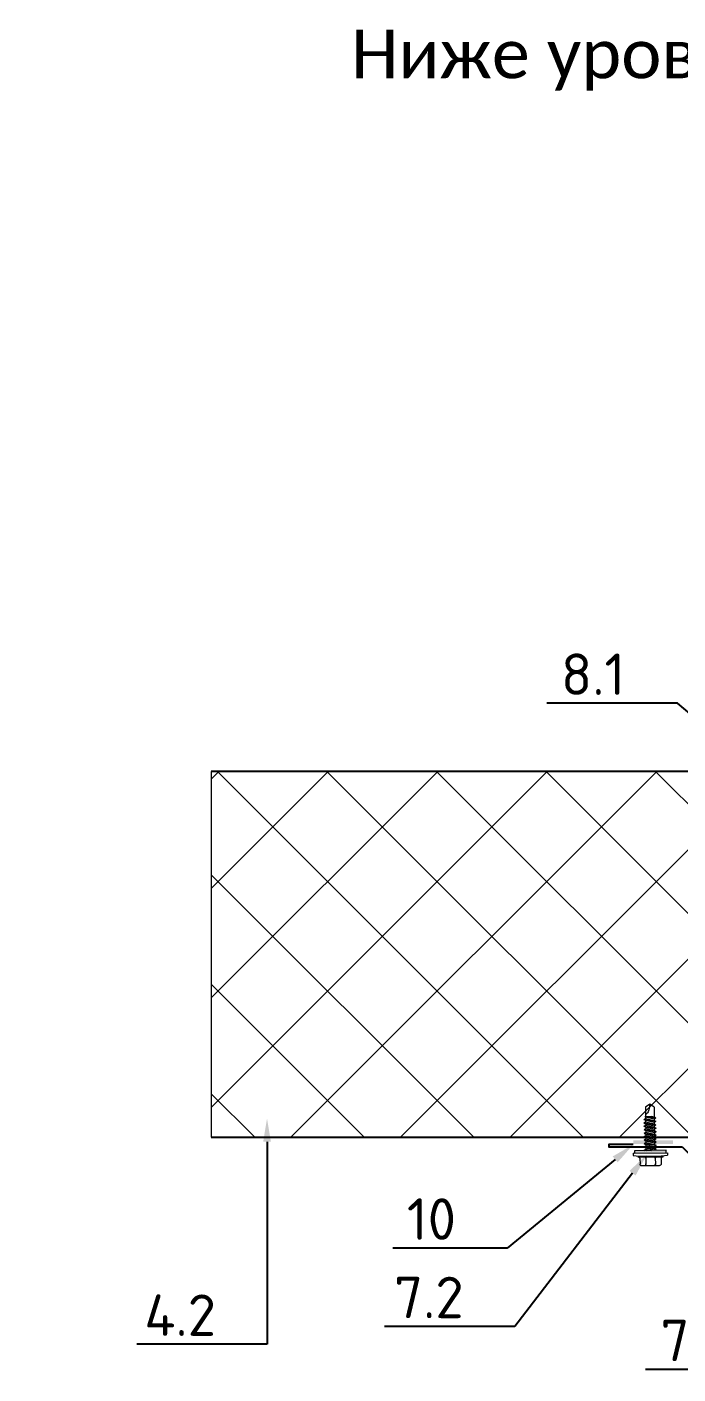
# Model space of a CAD drawing. Header units: millimetres. Extents: x -3689 to 3021565, y -698052 to -604547.
# Drawn here: x 2756539 to 2756806, y -669388 to -668835 of the extents above; entities that cross this region are included whole.
import ezdxf
from ezdxf import colors
from ezdxf.entities.mleader import LeaderData, LeaderLine
from ezdxf.math import Vec2, Vec3

# ---------------------------------------------------------------- set-up
doc = ezdxf.new("R2010")
doc.units = ezdxf.units.MM
doc.layers.get('0').update_dxf_attribs({"lineweight": 0})
for name, color, linetype in [('A-DOOR-IDEN', 12, 'Continuous'), ('A-FLOR-IDEN', 14, 'Continuous'), ('A-WALL-PATT', 181, 'Continuous'), ('S-METL', 14, 'Continuous'), ('S-WALL-PATT', 181, 'Continuous')]:
    doc.layers.add(name, color=color, linetype=linetype)
doc.styles.add('Calibri', font='calibri.ttf')
doc.styles.add('ЕСКД', font='isocpeur.ttf')

# ---------------------------------------------------------------- blocks, each defined once
blk = doc.blocks.new('*U566')
at = {"lineweight": 0}
h = blk.add_hatch(dxfattribs=at)
h.set_pattern_fill('ANSI37', color=181, scale=10, style=0)
h.set_pattern_definition([(45, (90, -734.0553587846589), (-22.45064030267288, 22.45064030267288), []), (135, (90, -734.0553587846589), (-22.45064030267288, -22.45064030267288), [])])
h.paths.add_polyline_path([(0, 265.944641215341), (0, 0), (150, 0), (150, 265.944641215341)])
at = {"color": 5, "lineweight": 0}
for p, q in [((150, 265.944641215341), (0, 265.944641215341)), ((0, 0), (150, 0))]:
    blk.add_line(p, q, dxfattribs=at)
at = {"color": 5}
for p, q in [((0, 265.944641215341), (0, 0)), ((150, 0), (150, 265.944641215341))]:
    blk.add_line(p, q, dxfattribs=at)
blk = doc.blocks.new('*U670')
at = {"color": 7}
for points in [[(-60.60660171782365, -10.60660171779455), (-50, 0)], [(-50, 0), (100.3945713860958, 0)], [(111.0011731039194, -10.60660171779455), (100.3945713860958, 0)], [(-80.60660171782365, -11.60660171782365), (-90.60660171782365, -11.60660171782365), (-90.60660171782365, -10.60660171782365), (-60.60660171782365, -10.60660171782365)], [(131.0011731039194, -11.60660171782365), (141.0011731039194, -11.60660171782365), (141.0011731039194, -10.60660171782365), (111.0011731039194, -10.60660171782365)]]:
    blk.add_lwpolyline(points, dxfattribs=at)
blk = doc.blocks.new('*U530')
at = {"lineweight": 0}
blk.add_hatch(color=0, dxfattribs=at).paths.add_polyline_path([(6.500028934155127, -0.9992351740365836), (-6.500028934155127, -0.9992351740365865), (-6.500028934155127, -1.443296356685747e-15), (6.500028934155127, 1.443296356685747e-15)])
at = {"color": 0, "lineweight": 0}
for p, q in [((-1.75979577822, 17.76911293662852), (0.0001427191382348255, 19.00156603410142)), ((-1.75979577822, 17.77512051083614), (-1.759595558345612, 13.76304829795845)), ((0.0001427191382348255, 19.00156603410142), (1.760204217272982, 17.76928860001499)), ((1.760204217280258, 17.77529617422261), (1.760392185868111, 14.00871998502408)), ((2.464262165653051, 11.40331470395904), (-2.463781191952878, 10.53462127275998)), ((2.464332430994543, 12.81131470232504), (-2.463710926611387, 11.94262127106777)), ((-1.75969064364472, 12.34904072748032), (-2.463710926611387, 11.94262127106777)), ((-1.759731211357578, 11.53613154939376), (-2.463710926611387, 11.94262127106777)), ((1.269850955752187, 14.00874446512899), (-2.463640661277172, 13.35062126943376)), ((-1.759620378325057, 13.75704072578811), (-2.463640661277172, 13.35062126943376)), ((-1.759660946023363, 12.94413154770155), (-2.463640661277172, 13.35062126943376)), ((1.760282450399243, 11.80980442569126), (-1.759760908986212, 10.94104072911432)), ((-1.759731211357578, 11.53613154939376), (-1.759760908986212, 10.94104072911432)), ((1.760312148020601, 12.4048952459707), (-1.759731211357578, 11.53613154939376)), ((1.760352715740735, 13.21780442399904), (-1.75969064364472, 12.34904072748032)), ((-1.759660946016087, 12.94413154770155), (-1.75969064364472, 12.34904072748032)), ((1.760382413362092, 13.81289524427848), (-1.759660946016087, 12.94413154770155)), ((-0.73936477863754, 14.00884473376209), (-1.759620378303229, 13.75704072578811)), ((2.112392185430505, 14.00870241870871), (-0.73936477863754, 14.00884473376209)), ((2.464262165653051, 11.40331470395904), (1.760241882679109, 10.99689524766291)), ((1.760312148035152, 12.4048952459707), (1.760281366463457, 11.78808375616791)), ((2.464262165653051, 11.40331470395904), (1.760282450399243, 11.80980442569126)), ((2.464332430994543, 12.81131470232504), (1.760312148020601, 12.4048952459707)), ((1.760382413362092, 13.81289524427848), (1.760351631783121, 13.19608375453391)), ((2.464332430994543, 12.81131470232504), (1.760352715740735, 13.21780442399904)), ((2.099570586164188, 14.00870305852732), (1.760382413362092, 13.81289524427848)), ((2.463981104301637, 5.771314710669687), (-2.464062253289741, 4.902621279470623)), ((2.464051369635853, 7.179314708977475), (-2.463991987948249, 6.31062127777841)), ((-1.759971704996135, 6.717040734132754), (-2.463991987948249, 6.31062127777841)), ((-1.760012272723545, 5.904131556046196), (-2.463991987948249, 6.31062127777841)), ((2.464121634970069, 8.587314707343468), (-2.463921722635862, 7.718621276086197)), ((-1.759901439669195, 8.12504073244054), (-2.463921722635862, 7.718621276086197)), ((-1.759942007382053, 7.312131554412192), (-2.463921722635862, 7.718621276086197)), ((2.46419190031156, 9.995314705651255), (-2.46385145729437, 9.126621274393985)), ((-1.759831174327704, 9.533040730806535), (-2.46385145729437, 9.126621274393985)), ((-1.759871742040562, 8.720131552719979), (-2.46385145729437, 9.126621274393985)), ((-1.759760908986212, 10.94104072911432), (-2.463781191952878, 10.53462127275998)), ((-1.75980147669907, 10.12813155108597), (-2.463781191952878, 10.53462127275998)), ((-1.760012272716269, 5.904131556046196), (-1.760043054287964, 5.287320066301619)), ((1.760001389040553, 6.177804432401901), (-1.760041970337626, 5.309040735766758)), ((1.760031086669186, 6.772895252623131), (-1.760012272716269, 5.904131556046196)), ((-1.759942007374777, 7.312131554412192), (-1.7599727889683, 6.695320064609406)), ((1.760071654382044, 7.585804430709688), (-1.759971704996135, 6.717040734132754)), ((1.760101352010678, 8.180895250989126), (-1.759942007374777, 7.312131554412192)), ((1.760141919723536, 8.993804429017475), (-1.759901439669195, 8.12504073244054)), ((-1.759871742040562, 8.720131552719979), (-1.759901439669195, 8.12504073244054)), ((1.760171617337617, 9.588895249296913), (-1.759871742040562, 8.720131552719979)), ((1.760212185057751, 10.40180442732526), (-1.759831174327704, 9.533040730806535)), ((-1.75980147669907, 10.12813155108597), (-1.759831174327704, 9.533040730806535)), ((1.760241882679109, 10.99689524766291), (-1.75980147669907, 10.12813155108597)), ((2.463981104301637, 5.771314710669687), (1.759960821327694, 5.364895254315344)), ((1.760031086669186, 6.772895252623131), (1.760000305097491, 6.156083762820346)), ((2.463981104301637, 5.771314710669687), (1.760001389040553, 6.177804432343693)), ((2.464051369635853, 7.179314708977475), (1.760031086669186, 6.772895252623131)), ((1.760101352010678, 8.180895250989126), (1.760070570438983, 7.564083761186341)), ((2.464051369635853, 7.179314708977475), (1.760071654382044, 7.585804430709688)), ((2.464121634970069, 8.587314707343468), (1.760101352010678, 8.180895250989126)), ((1.760171617352169, 9.588895249296913), (1.760140835780474, 8.972083759494128)), ((2.464121634970069, 8.587314707343468), (1.76014191971626, 8.993804429017475)), ((2.46419190031156, 9.995314705651255), (1.760171617337617, 9.588895249296913)), ((1.760241882693661, 10.99689524766291), (1.760211101121966, 10.38008375786012)), ((2.46419190031156, 9.995314705651255), (1.760212185057751, 10.40180442732526)), ((2.46377030829899, 1.547314715688118), (-2.464273049314216, 0.6786212844308461)), ((-1.760252766340273, 1.085040740785189), (-2.46427304930694, 0.6786212844308461)), ((-1.760293334060407, 0.2721315627568398), (-2.464273049314216, 0.6786212844308461)), ((2.463840573640482, 2.955314713995905), (-2.464202783972724, 2.086621282796841)), ((-1.760182501006057, 2.493040739151184), (-2.464202783972724, 2.086621282796841)), ((-1.760223068718916, 1.680131561064627), (-2.464202783972724, 2.086621282796841)), ((2.463910838960146, 4.363314712303692), (-2.464132518631233, 3.494621281104628)), ((-1.760112235679118, 3.901040737458971), (-2.464132518631233, 3.494621281104628)), ((-1.760152803377424, 3.088131559430622), (-2.464132518631233, 3.494621281104628)), ((-1.760041970337626, 5.309040735766758), (-2.464062253289741, 4.902621279470623)), ((-1.760082538043208, 4.496131557738409), (-2.464062253289741, 4.902621279470623)), ((-1.760293334053131, 0.2721315627568398), (-1.76030691460619, -3.908666534005322e-16)), ((1.759750025339599, 1.140895259333775), (-1.760293334053131, 0.2721315627568398)), ((1.759790593045182, 1.953804437362124), (-1.760252766332997, 1.085040740785189)), ((-1.76022306871164, 1.680131561064627), (-1.760252766340273, 1.085040740785189)), ((1.759820290666539, 2.548895257641562), (-1.760223068718916, 1.680131561064627)), ((1.759860858379397, 3.361804435728119), (-1.760182501006057, 2.493040739151184)), ((-1.760152803377424, 3.088131559430622), (-1.760182501006057, 2.493040739151184)), ((1.759890556000755, 3.95689525594935), (-1.760152803377424, 3.088131559430622)), ((1.759931123720889, 4.769804434035906), (-1.760112235664566, 3.901040737458971)), ((-1.760082538035932, 4.496131557738409), (-1.760112235679118, 3.901040737458971)), ((1.759960821342246, 5.364895254315344), (-1.760082538043208, 4.496131557738409)), ((1.75972032770369, 0.545804439054337), (-0.4517616882585572, -1.003112455896365e-16)), ((2.463700042957499, 0.1393147173803305), (1.673376388229372, 3.715641990152666e-16)), ((1.759750025339599, 1.140895259333775), (1.759719243746076, 0.5240837695309898)), ((2.463700042957499, 0.1393147173803305), (1.75972032770369, 0.545804439054337)), ((2.46377030829899, 1.547314715688118), (1.759750025339599, 1.140895259333775)), ((1.759820290673815, 2.548895257641562), (1.759789509087568, 1.932083767896985)), ((2.46377030829899, 1.547314715688118), (1.759790593037906, 1.953804437362124)), ((2.463840573640482, 2.955314713995905), (1.759820290666539, 2.548895257641562)), ((1.759890556000755, 3.95689525594935), (1.75985977442906, 3.340083766204772)), ((2.463840573640482, 2.955314713995905), (1.759860858379397, 3.361804435728119)), ((2.463910838960146, 4.363314712303692), (1.759890556000755, 3.95689525594935)), ((1.759960821342246, 5.364895254315344), (1.759930039755999, 4.748083764512558)), ((2.463910838960146, 4.363314712303692), (1.759931123720889, 4.769804434035906)), ((2.463700042957499, 0.1393147173803305), (2.222372062249633, 4.934657265586468e-16)), ((6.499971000332154, 0.001566034101416869), (6.500028934155127, -0.9992351740365836)), ((-6.999971091820045, -0.9992351740365866), (-6.999913204039332, -1.999240946024658)), ((7.000028934984586, -0.9992351740365835), (-6.999971091820045, -0.9992351740365866)), ((-6.999971091820045, -0.9992351740365866), (-6.999971091820045, -1.999235174036587)), ((-3.372512593312422, -2.360930037742948), (-6.999971091820045, -1.999235174036587)), ((-5.042529794140137, -2.36092890793225), (4.957470193156043, -2.360429864318575)), ((-5.042529794140137, -2.36092890793225), (-5.042504841956543, -2.860928907291965)), ((-5.042504841956543, -2.860928907291965), (4.957495145325085, -2.860429863678291)), ((-4.372512593326974, -2.360930037742948), (4.28745299234288, -2.360428734507877)), ((-4.372466748827719, -3.152888939424885), (-4.372330301179318, -5.510008432378529)), ((-2.01065795654722, -3.152687751920895), (-2.010521505289943, -5.509871713235045)), ((-2.010653540746716, -3.228970242373181), (-2.010521505289943, -5.509871713235045)), ((1.925690043317446, -3.152571722050198), (1.925826488215536, -5.509643848228735)), ((7.000086822110463, -1.99922954221256), (3.287452992371983, -2.360428734507877)), ((4.287498841193157, -3.152463260455988), (4.287635284337741, -5.509507129143458)), ((4.957470193156043, -2.360429864318575), (4.957495145325085, -2.860429863678291)), ((7.000028934984586, -0.9992351740365835), (7.000086822103187, -1.99922954221256)), ((7.000028934991862, -0.9992351740365835), (7.000028934991862, -1.999235174036584)), ((-3.58501512947987, -6.297232458076908), (3.50041125866119, -6.296822300821078))]:
    blk.add_line(p, q, dxfattribs=at)
blk.add_lwpolyline([(6.500028934155127, -0.9992351740365836), (-6.500028934155127, -0.9992351740365865), (-6.500028934155127, -1.443296356685747e-15), (6.500028934155127, 1.443296356685747e-15)], close=True, dxfattribs=at)
for centre, start, end in [((-3.585060702433111, -5.509962859388908), 180.0033167038442, 270.0033167042611), ((-2.797791103977942, -5.509917286399288), 270.0033167042611, 0.003316703844216687), ((-1.22325190653646, -5.509826140245424), 180.0033167038442, 270.0033167042611), ((1.138556889469329, -5.509689421276563), 270.0033167042611, 0.003316703844216687), ((2.713096086903535, -5.509598275122698), 180.0033167038442, 270.0033167042611), ((3.500365685649742, -5.509552702133078), 270.0033167042611, 0.003316703844216687)]:
    blk.add_arc(centre, 0.7872696000000154, start, end, dxfattribs=at)
at = {"color": 0, "lineweight": 0, "extrusion": (0, 0, -1)}
for centre, major_axis, ratio, start_param, end_param in [((-5.164466747446568, -3.152934786339758), (-0.4695426015677405, -0.6378038454834557), 0.9999999999521482, 3.7001413829075, 4.077737360034711), ((-1.218657958088442, -3.152737986587455), (-0.4695426016314956, -0.6378038455700573), 0.9999999998798036, 0.9361447064777346, 1.313740683556781), ((1.133690044815013, -3.152620782959275), (-0.4695426015914638, -0.6378038455156804), 0.9999999999951029, 3.700141382885612, 4.077737360014203), ((5.079498840263115, -3.152423982799518), (-0.469542601613166, -0.6378038455451589), 0.9999999999374978, 0.9361447064519131, 1.313740683536806)]:
    blk.add_ellipse(centre, major_axis=major_axis, ratio=ratio, start_param=start_param, end_param=end_param, dxfattribs=at)
at = {"color": 0, "lineweight": 0, "extrusion": (0, 0, -0.9999999999999999)}
for centre, major_axis, ratio, start_param, end_param in [((-2.802657956068287, -3.152817035093905), (-0.4695426015830329, -0.6378038455042281), 0.9999999999820529, 3.700141382891477, 4.077737359997727), ((2.717690042794858, -3.152541734511033), (-0.469542601635972, -0.6378038455761381), 0.9999999998681064, 0.9361447064850439, 1.31374068359107)]:
    blk.add_ellipse(centre, major_axis=major_axis, ratio=ratio, start_param=start_param, end_param=end_param, dxfattribs=at)
at = {"color": 0, "lineweight": 0}
blk.add_open_spline([(0.0001427191455107831, 19.00156603415963), (0.05083747002936031, 18.23320035467623), (0.1406947712312066, 16.87125922471751), (0.8799432696832777, 15.33543048088905), (1.551164845863238, 14.82059633685276), (1.760358575389543, 14.67621029395378)], degree=3, knots=[0, 0, 0, 0, 2.306624246534305, 4.088530392190128, 4.845953933886731, 4.845953933886731, 4.845953933886731, 4.845953933886731], dxfattribs=at)
blk = doc.blocks.new('*U529')
at = {"color": 0, "rotation": 270}
blk.add_blockref('*U530', (0, -3.641531520770513e-12), dxfattribs=at)

msp = doc.modelspace()

# ---------------------------------------------------------------- hatches: boundary and pattern name
at = {"layer": 'S-WALL-PATT', "lineweight": 0, "ltscale": 10}
h = msp.add_hatch(color=250, dxfattribs=at)
h.dxf.hatch_style = 1
h.paths.add_polyline_path([(2756787.761087958, -669293.657058636), (2756787.761087958, -669292.145410893), (2756803.991450821, -669292.145410893), (2756803.991450821, -669293.657058636)])

# ---------------------------------------------------------------- block references
at = {"layer": 'A-WALL-PATT', "color": 250, "lineweight": 0, "rotation": 89.99999999999997}
msp.add_blockref('*U566', (2756880.667155484, -669290.8515980368), dxfattribs=at)
at = {"layer": 'S-METL', "color": 250, "xscale": -1, "rotation": 270.7690118746293}
msp.add_blockref('*U529', (2756794.719909024, -669296.2832937944), dxfattribs=at)
at = {"layer": 'S-METL', "color": 250, "rotation": 180}
msp.add_blockref('*U670', (2756918.734130572, -669305.4396043697), dxfattribs=at)

# ---------------------------------------------------------------- texts
at = {"layer": 'A-DOOR-IDEN', "color": 250, "linetype": 'ByBlock', "ltscale": 500, "insert": (2756900.567541237, -668849.0643751709), "char_height": 20, "width": 692.3264608246973, "attachment_point": 5, "style": 'Calibri'}
msp.add_mtext('Ниже уровня профлиста покрытия', dxfattribs=at)

# ---------------------------------------------------------------- leaders
at = {"layer": 'A-FLOR-IDEN', "color": 250}
ml = msp.add_multileader_mtext('Standard', dxfattribs=at)
ml.set_content('8.1', color=250, style='ЕСКД')
ml.set_leader_properties()
ml.build(insert=Vec2(0, 0))
ml.multileader.update_dxf_attribs({"text_left_attachment_type": 6, "text_right_attachment_type": 6, "dogleg_length": 20.96987534605703, "arrow_head_size": 9.600000000000001})
ctx = ml.context
ctx.base_point, ctx.char_height, ctx.arrow_head_size, ctx.landing_gap_size, ctx.plane_origin = Vec3(2756762.743941847, -669112.8238525307), 17, 9.600000000000001, 0, Vec3(2756813.115063429, -668961.1686659845)
ctx.left_attachment, ctx.right_attachment = 6, 6
notes = []
notes.append((ctx, [(0, (1, 1, 0), (2756805.813817193, -669112.8238525307), (-1, 0), 20.96987534605703, [(0, [(2756838.616511327, -669140.3596018015)], 0, [])])]))
ctx.mtext.insert, ctx.mtext.defined_height, ctx.mtext.flow_direction = Vec3(2756758.085022009, -669092.4238525307), 125.4088915666272, 5
ml = msp.add_multileader_mtext('Standard', dxfattribs=at)
ml.set_content('4.2', color=250, style='ЕСКД')
ml.set_leader_properties()
ml.build(insert=Vec2(0, 0))
ml.multileader.update_dxf_attribs({"text_left_attachment_type": 6, "text_right_attachment_type": 6, "dogleg_length": 20.96987534605703, "arrow_head_size": 9.600000000000001})
ctx = ml.context
ctx.base_point, ctx.char_height, ctx.arrow_head_size, ctx.landing_gap_size, ctx.plane_origin, ctx.plane_x_axis, ctx.plane_y_axis = Vec3(2756589.451890257, -669375.7260056784), 17, 9.600000000000001, 0, Vec3(2756496.83561722, -669350.3146653414), Vec3(1, -2.258681448315656e-12), Vec3(2.258681448315656e-12, 1)
ctx.left_attachment, ctx.right_attachment, ctx.text_align_type = 6, 6, 2
notes.append((ctx, [(1, (1, 1, 0), (2756637.621765603, -669375.7260056785), (-1, 2.258681448315656e-12), 20.96987534605703, [(0, [(2756637.573718967, -669283.113008434)], 0, [])])]))
ctx.mtext.insert, ctx.mtext.text_direction, ctx.mtext.rotation, ctx.mtext.width, ctx.mtext.alignment, ctx.mtext.flow_direction = Vec3(2756616.651890257, -669355.3260056784), Vec3(1, -2.258882650657248e-12), 6.283185307177328, 77.51149692218215, 3, 5
ml = msp.add_multileader_mtext('Standard', dxfattribs=at)
ml.set_content('10', color=250, style='ЕСКД')
ml.set_leader_properties()
ml.build(insert=Vec2(0, 0))
ml.multileader.update_dxf_attribs({"text_left_attachment_type": 6, "text_right_attachment_type": 6, "dogleg_length": 20.96987534605703, "arrow_head_size": 9.600000000000001})
ctx = ml.context
ctx.base_point, ctx.char_height, ctx.arrow_head_size, ctx.landing_gap_size, ctx.plane_origin = Vec3(2756698.088752935, -669336.2988292254), 17, 9.600000000000001, 0, Vec3(2756746.101364998, -669266.9857142009)
ctx.left_attachment, ctx.right_attachment, ctx.text_align_type = 6, 6, 2
notes.append((ctx, [(0, (1, 1, 0), (2756736.058628281, -669336.2988292254), (-1, 0), 20.96987534605703, [(0, [(2756787.732957468, -669293.8330026519)], 0, [])])]))
ctx.mtext.insert, ctx.mtext.width, ctx.mtext.alignment, ctx.mtext.flow_direction = Vec3(2756715.088752935, -669315.8988292255), 77.51149692218215, 3, 5
ml = msp.add_multileader_mtext('Standard', dxfattribs=at)
ml.set_content('7.2', color=250, style='ЕСКД')
ml.set_leader_properties()
ml.build(insert=Vec2(0, 0))
ml.multileader.update_dxf_attribs({"text_left_attachment_type": 6, "text_right_attachment_type": 6, "dogleg_length": 20.96987534605703, "arrow_head_size": 9.600000000000001})
ctx = ml.context
ctx.base_point, ctx.char_height, ctx.arrow_head_size, ctx.landing_gap_size, ctx.plane_origin = Vec3(2756692.692446392, -669368.4534488955), 17, 9.600000000000001, 0, Vec3(2756777.801309444, -669266.9857142009)
ctx.left_attachment, ctx.right_attachment, ctx.text_align_type = 6, 6, 2
notes.append((ctx, [(0, (1, 1, 0), (2756739.162321738, -669368.4534488955), (-1, 0), 20.96987534605703, [(0, [(2756793.287705384, -669297.9870143987)], 0, [])])]))
ctx.mtext.insert, ctx.mtext.width, ctx.mtext.alignment, ctx.mtext.flow_direction = Vec3(2756718.192446392, -669348.0534488955), 77.51149692218215, 3, 5
ml = msp.add_multileader_mtext('Standard', dxfattribs=at)
ml.set_content('7.4', color=250, style='ЕСКД')
ml.set_leader_properties()
ml.build(insert=Vec2(0, 0))
ml.multileader.update_dxf_attribs({"text_left_attachment_type": 6, "text_right_attachment_type": 6, "dogleg_length": 20.96987534605703, "arrow_head_size": 9.600000000000001})
ctx = ml.context
ctx.base_point, ctx.char_height, ctx.arrow_head_size, ctx.landing_gap_size, ctx.plane_origin = Vec3(2756798.106107656, -669386.0643097714), 17, 9.600000000000001, 0, Vec3(2756852.224070644, -669513.1990230533)
ctx.left_attachment, ctx.right_attachment = 6, 6
notes.append((ctx, [(1, (1, 1, 0), (2756846.275983002, -669386.0643097714), (-1, 0), 20.96987534605703, [(0, [(2756846.347113605, -669297.252572095)], 0, [])])]))
ctx.mtext.insert, ctx.mtext.width, ctx.mtext.flow_direction = Vec3(2756798.893828528, -669365.6643097715), 77.51149692218215, 5
for ctx, leaders in notes:
    for number, flags, end, landing, length, lines in leaders:
        leader = LeaderData()
        leader.index, (leader.has_last_leader_line, leader.has_dogleg_vector, leader.attachment_direction) = number, flags
        leader.last_leader_point, leader.dogleg_vector, leader.dogleg_length = Vec3(end), Vec3(landing), length
        for number, points, colour, breaks in lines:
            line = LeaderLine()
            line.index, line.vertices, line.color, line.breaks = number, Vec3.list(points), colors.encode_raw_color(colour), breaks
            leader.lines.append(line)
        ctx.leaders.append(leader)

doc.saveas('drawing.dxf')
